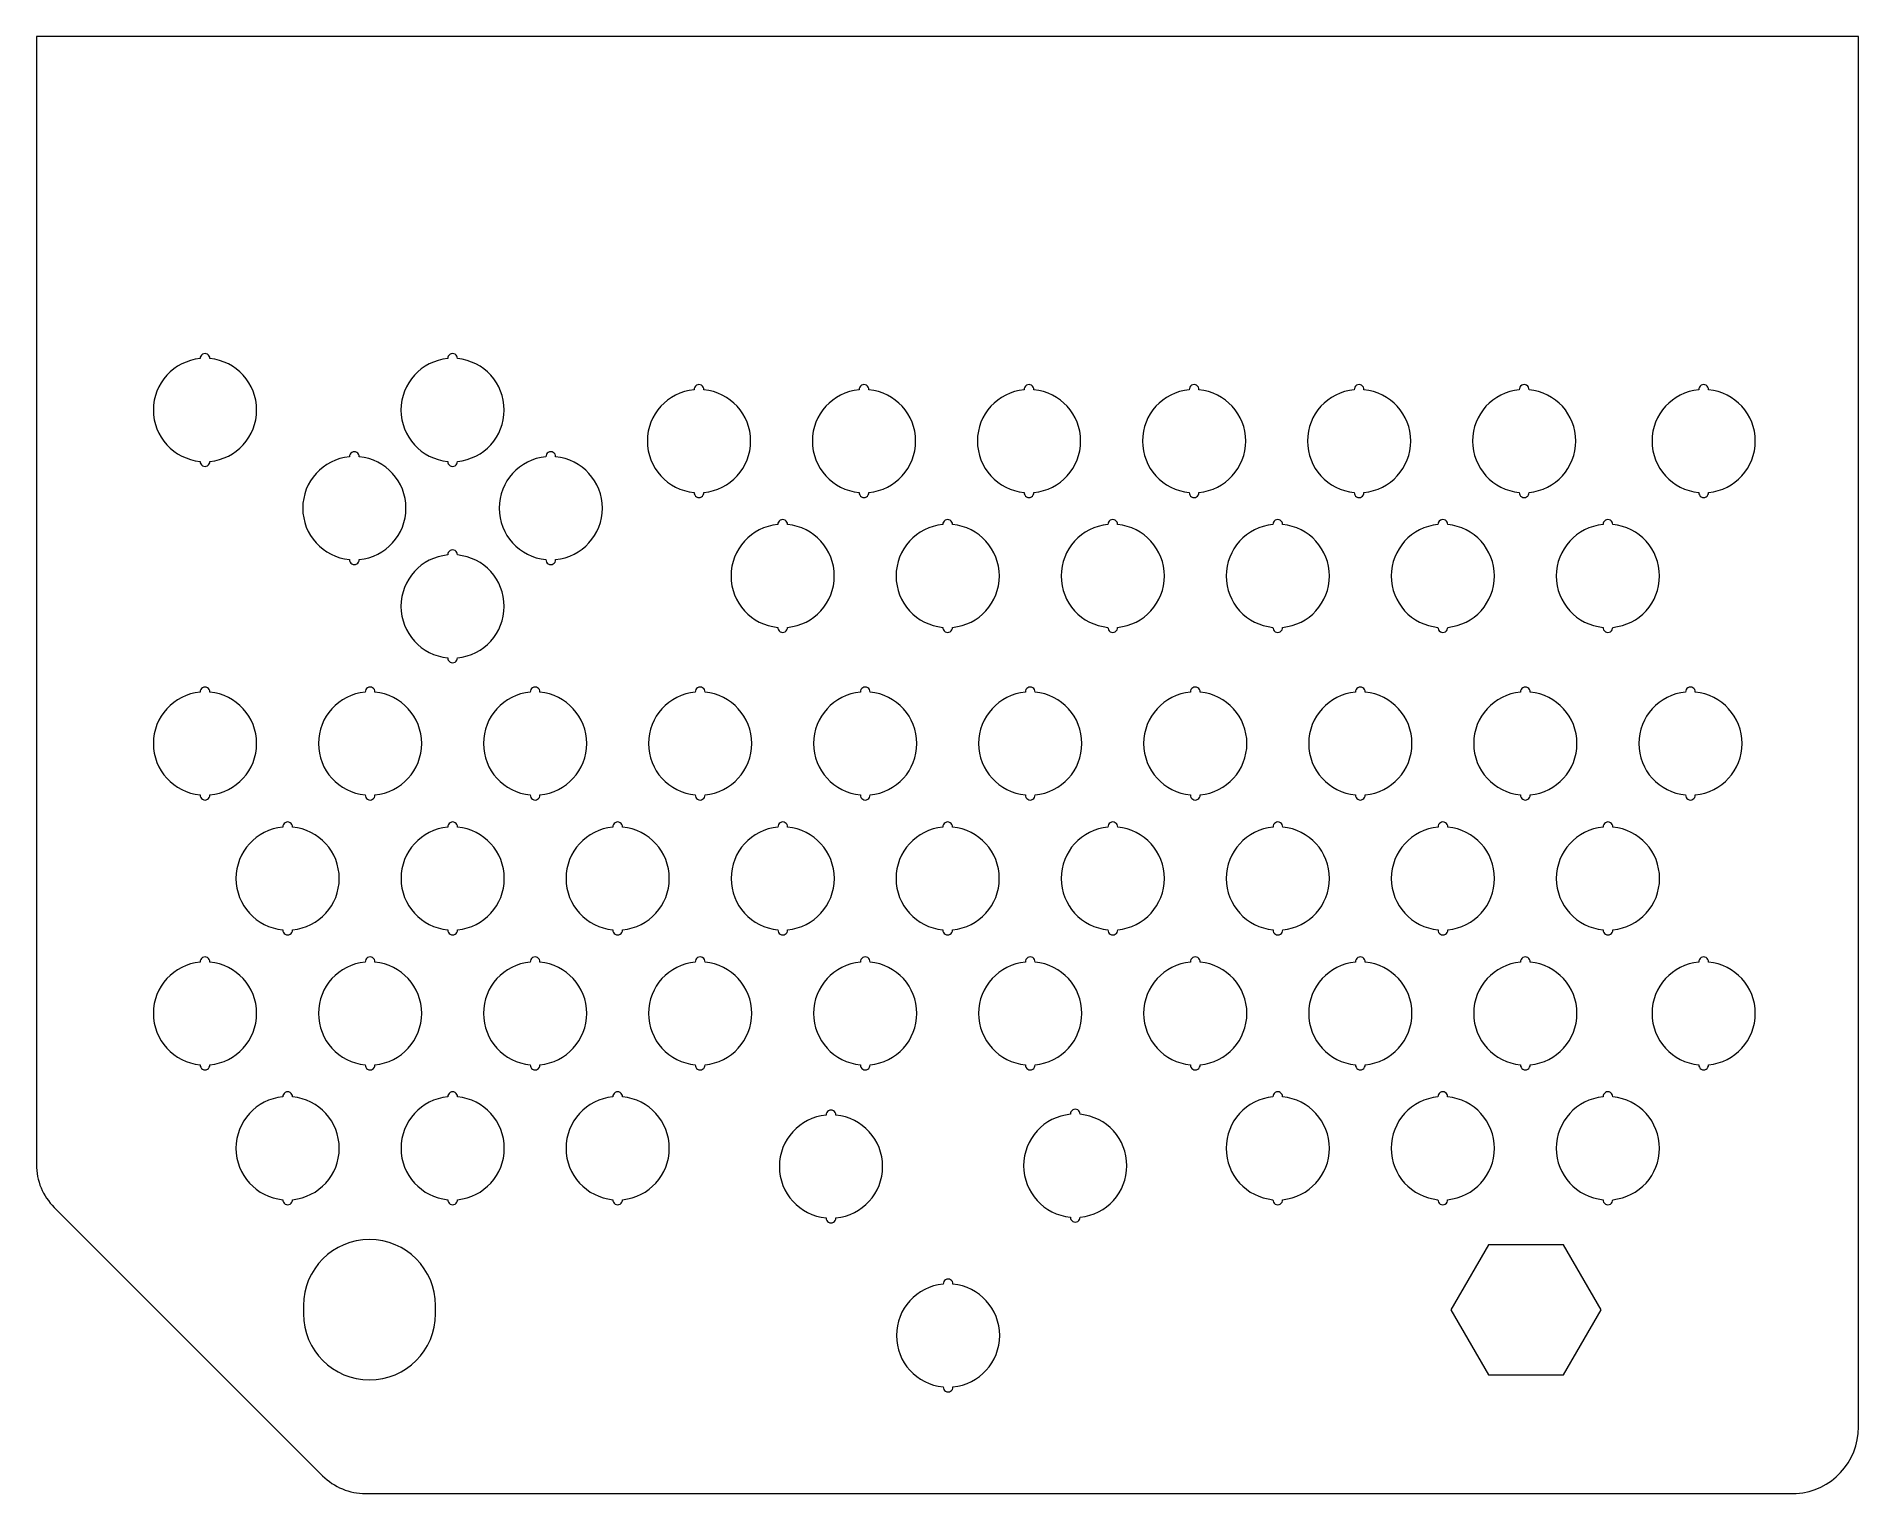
# Model space of a CAD drawing. Header units: inches. Extents: x -30 to 30, y -24 to 24.
import ezdxf

# ---------------------------------------------------------------- set-up
doc = ezdxf.new("R2010")
doc.units = ezdxf.units.IN
doc.header["$MEASUREMENT"] = 0

msp = doc.modelspace()

# ---------------------------------------------------------------- linework, layer by layer
at = {"color": 7, "linetype": 'Continuous', "lineweight": 15}
for p, q in [((-30, 24), (-30, -13.161)), ((30, 24), (-30, 24)), ((30, -21.805), (30, 24)), ((-29.414, -14.575), (-20.575, -23.414)), ((17.811, -15.802), (16.575, -17.944)), ((20.284, -15.802), (17.811, -15.802)), ((21.521, -17.944), (20.284, -15.802)), ((-21.208, -17.808), (-21.208, -18.08)), ((-16.856, -18.08), (-16.856, -17.808)), ((16.575, -17.944), (17.811, -20.085)), ((20.284, -20.085), (21.521, -17.944)), ((17.811, -20.085), (20.284, -20.085)), ((-19.161, -24), (27.949, -24))]:
    msp.add_line(p, q, dxfattribs=at)
for centre, radius, start, end in [((-24.449, 11.694), 1.7, 95.39454, 264.60546), ((-24.449, 13.394), 0.16, 357.30273, 182.69727), ((-24.449, 11.694), 1.7, 275.39454, 84.60546), ((-16.297, 11.694), 1.7, 95.39454, 264.60546), ((-16.297, 13.394), 0.16, 357.30273, 182.69727), ((-16.297, 11.694), 1.7, 275.39454, 84.60546), ((-8.184, 10.671), 1.7, 95.39454, 264.60546), ((-8.184, 12.371), 0.16, 357.30273, 182.69727), ((-8.184, 10.671), 1.7, 275.39454, 84.60546), ((-2.75, 10.671), 1.7, 95.39454, 264.60546), ((-2.75, 12.371), 0.16, 357.30273, 182.69727), ((-2.75, 10.671), 1.7, 275.39454, 84.60546), ((2.685, 10.671), 1.7, 95.39454, 264.60546), ((2.685, 12.371), 0.16, 357.30273, 182.69727), ((2.685, 10.671), 1.7, 275.39454, 84.60546), ((8.12, 10.671), 1.7, 95.39454, 264.60546), ((8.12, 12.371), 0.16, 357.30273, 182.69727), ((8.12, 10.671), 1.7, 275.39454, 84.60546), ((13.554, 10.671), 1.7, 95.39454, 264.60546), ((13.554, 12.371), 0.16, 357.30273, 182.69727), ((13.554, 10.671), 1.7, 275.39454, 84.60546), ((18.989, 10.671), 1.7, 95.39454, 264.60546), ((18.989, 12.371), 0.16, 357.30273, 182.69727), ((18.989, 10.671), 1.7, 275.39454, 84.60546), ((24.9, 10.671), 1.7, 95.39454, 264.60546), ((24.9, 12.371), 0.16, 357.30273, 182.69727), ((24.9, 10.671), 1.7, 275.39454, 84.60546), ((-19.531, 10.16), 0.16, 357.30273, 182.69727), ((-13.063, 10.16), 0.16, 357.30273, 182.69727), ((-24.449, 9.994), 0.16, 177.30273, 2.69727), ((-19.531, 8.46), 1.7, 95.39454, 264.60546), ((-19.531, 8.46), 1.7, 275.39454, 84.60546), ((-16.297, 9.994), 0.16, 177.30273, 2.69727), ((-13.063, 8.46), 1.7, 95.39454, 264.60546), ((-13.063, 8.46), 1.7, 275.39454, 84.60546), ((-8.184, 8.971), 0.16, 177.30273, 2.69727), ((-2.75, 8.971), 0.16, 177.30273, 2.69727), ((2.685, 8.971), 0.16, 177.30273, 2.69727), ((8.12, 8.971), 0.16, 177.30273, 2.69727), ((13.554, 8.971), 0.16, 177.30273, 2.69727), ((18.989, 8.971), 0.16, 177.30273, 2.69727), ((24.9, 8.971), 0.16, 177.30273, 2.69727), ((-5.428, 6.227), 1.7, 95.39454, 264.60546), ((-5.428, 7.927), 0.16, 357.30273, 182.69727), ((-5.428, 6.227), 1.7, 275.39454, 84.60546), ((0.007, 6.227), 1.7, 95.39454, 264.60546), ((0.007, 7.927), 0.16, 357.30273, 182.69727), ((0.007, 6.227), 1.7, 275.39454, 84.60546), ((5.442, 6.227), 1.7, 95.39454, 264.60546), ((5.442, 7.927), 0.16, 357.30273, 182.69727), ((5.442, 6.227), 1.7, 275.39454, 84.60546), ((10.876, 6.227), 1.7, 95.39454, 264.60546), ((10.876, 7.927), 0.16, 357.30273, 182.69727), ((10.876, 6.227), 1.7, 275.39454, 84.60546), ((16.311, 6.227), 1.7, 95.39454, 264.60546), ((16.311, 7.927), 0.16, 357.30273, 182.69727), ((16.311, 6.227), 1.7, 275.39454, 84.60546), ((21.746, 6.227), 1.7, 95.39454, 264.60546), ((21.746, 7.927), 0.16, 357.30273, 182.69727), ((21.746, 6.227), 1.7, 275.39454, 84.60546), ((-19.531, 6.76), 0.16, 177.30273, 2.69727), ((-16.297, 5.226), 1.7, 95.39454, 264.60546), ((-16.297, 6.926), 0.16, 357.30273, 182.69727), ((-16.297, 5.226), 1.7, 275.39454, 84.60546), ((-13.063, 6.76), 0.16, 177.30273, 2.69727), ((-5.428, 4.527), 0.16, 177.30273, 2.69727), ((0.007, 4.527), 0.16, 177.30273, 2.69727), ((5.442, 4.527), 0.16, 177.30273, 2.69727), ((10.876, 4.527), 0.16, 177.30273, 2.69727), ((16.311, 4.527), 0.16, 177.30273, 2.69727), ((21.746, 4.527), 0.16, 177.30273, 2.69727), ((-16.297, 3.526), 0.16, 177.30273, 2.69727), ((-24.449, 2.407), 0.16, 357.30273, 182.69727), ((-19.014, 2.407), 0.16, 357.30273, 182.69727), ((-13.58, 2.407), 0.16, 357.30273, 182.69727), ((-8.145, 2.407), 0.16, 357.30273, 182.69727), ((-2.71, 2.407), 0.16, 357.30273, 182.69727), ((2.724, 2.407), 0.16, 357.30273, 182.69727), ((8.159, 2.407), 0.16, 357.30273, 182.69727), ((13.594, 2.407), 0.16, 357.30273, 182.69727), ((19.028, 2.407), 0.16, 357.30273, 182.69727), ((24.465, 2.407), 0.16, 357.30273, 182.69727), ((-24.449, 0.707), 1.7, 95.39454, 264.60546), ((-24.449, 0.707), 1.7, 275.39454, 84.60546), ((-19.014, 0.707), 1.7, 95.39454, 264.60546), ((-19.014, 0.707), 1.7, 275.39454, 84.60546), ((-13.58, 0.707), 1.7, 95.39454, 264.60546), ((-13.58, 0.707), 1.7, 275.39454, 84.60546), ((-8.145, 0.707), 1.7, 95.39454, 264.60546), ((-8.145, 0.707), 1.7, 275.39454, 84.60546), ((-2.71, 0.707), 1.7, 95.39454, 264.60546), ((-2.71, 0.707), 1.7, 275.39454, 84.60546), ((2.724, 0.707), 1.7, 95.39454, 264.60546), ((2.724, 0.707), 1.7, 275.39454, 84.60546), ((8.159, 0.707), 1.7, 95.39454, 264.60546), ((8.159, 0.707), 1.7, 275.39454, 84.60546), ((13.594, 0.707), 1.7, 95.39454, 264.60546), ((13.594, 0.707), 1.7, 275.39454, 84.60546), ((19.028, 0.707), 1.7, 95.39454, 264.60546), ((19.028, 0.707), 1.7, 275.39454, 84.60546), ((24.465, 0.707), 1.7, 95.39454, 264.60546), ((24.465, 0.707), 1.7, 275.39454, 84.60546), ((-24.449, -0.993), 0.16, 177.30273, 2.69727), ((-19.014, -0.993), 0.16, 177.30273, 2.69727), ((-13.58, -0.993), 0.16, 177.30273, 2.69727), ((-8.145, -0.993), 0.16, 177.30273, 2.69727), ((-2.71, -0.993), 0.16, 177.30273, 2.69727), ((2.724, -0.993), 0.16, 177.30273, 2.69727), ((8.159, -0.993), 0.16, 177.30273, 2.69727), ((13.594, -0.993), 0.16, 177.30273, 2.69727), ((19.028, -0.993), 0.16, 177.30273, 2.69727), ((24.465, -0.993), 0.16, 177.30273, 2.69727), ((-21.729, -3.737), 1.7, 95.39454, 264.60546), ((-21.729, -2.037), 0.16, 357.30273, 182.69727), ((-21.729, -3.737), 1.7, 275.39454, 84.60546), ((-16.294, -3.737), 1.7, 95.39454, 264.60546), ((-16.294, -2.037), 0.16, 357.30273, 182.69727), ((-16.294, -3.737), 1.7, 275.39454, 84.60546), ((-10.86, -3.737), 1.7, 95.39454, 264.60546), ((-10.86, -2.037), 0.16, 357.30273, 182.69727), ((-10.86, -3.737), 1.7, 275.39454, 84.60546), ((-5.425, -3.737), 1.7, 95.39454, 264.60546), ((-5.425, -2.037), 0.16, 357.30273, 182.69727), ((-5.425, -3.737), 1.7, 275.39454, 84.60546), ((0.006, -3.737), 1.7, 95.39454, 264.60546), ((0.006, -2.037), 0.16, 357.30273, 182.69727), ((0.006, -3.737), 1.7, 275.39454, 84.60546), ((5.444, -3.737), 1.7, 95.39454, 264.60546), ((5.444, -2.037), 0.16, 357.30273, 182.69727), ((5.444, -3.737), 1.7, 275.39454, 84.60546), ((10.879, -3.737), 1.7, 95.39454, 264.60546), ((10.879, -2.037), 0.16, 357.30273, 182.69727), ((10.879, -3.737), 1.7, 275.39454, 84.60546), ((16.314, -3.737), 1.7, 95.39454, 264.60546), ((16.314, -2.037), 0.16, 357.30273, 182.69727), ((16.314, -3.737), 1.7, 275.39454, 84.60546), ((21.748, -3.737), 1.7, 95.39454, 264.60546), ((21.748, -2.037), 0.16, 357.30273, 182.69727), ((21.748, -3.737), 1.7, 275.39454, 84.60546), ((-21.729, -5.437), 0.16, 177.30273, 2.69727), ((-16.294, -5.437), 0.16, 177.30273, 2.69727), ((-10.86, -5.437), 0.16, 177.30273, 2.69727), ((-5.425, -5.437), 0.16, 177.30273, 2.69727), ((0.006, -5.437), 0.16, 177.30273, 2.69727), ((5.444, -5.437), 0.16, 177.30273, 2.69727), ((10.879, -5.437), 0.16, 177.30273, 2.69727), ((16.314, -5.437), 0.16, 177.30273, 2.69727), ((21.748, -5.437), 0.16, 177.30273, 2.69727), ((-24.449, -8.182), 1.7, 95.39454, 264.60546), ((-24.449, -6.482), 0.16, 357.30273, 182.69727), ((-24.449, -8.182), 1.7, 275.39454, 84.60546), ((-19.014, -8.182), 1.7, 95.39454, 264.60546), ((-19.014, -6.482), 0.16, 357.30273, 182.69727), ((-19.014, -8.182), 1.7, 275.39454, 84.60546), ((-13.58, -8.182), 1.7, 95.39454, 264.60546), ((-13.58, -6.482), 0.16, 357.30273, 182.69727), ((-13.58, -8.182), 1.7, 275.39454, 84.60546), ((-8.145, -8.182), 1.7, 95.39454, 264.60546), ((-8.145, -6.482), 0.16, 357.30273, 182.69727), ((-8.145, -8.182), 1.7, 275.39454, 84.60546), ((-2.71, -8.182), 1.7, 95.39454, 264.60546), ((-2.71, -6.482), 0.16, 357.30273, 182.69727), ((-2.71, -8.182), 1.7, 275.39454, 84.60546), ((2.724, -8.182), 1.7, 95.39454, 264.60546), ((2.724, -6.482), 0.16, 357.30273, 182.69727), ((2.724, -8.182), 1.7, 275.39454, 84.60546), ((8.159, -8.182), 1.7, 95.39454, 264.60546), ((8.159, -6.482), 0.16, 357.30273, 182.69727), ((8.159, -8.182), 1.7, 275.39454, 84.60546), ((13.594, -8.182), 1.7, 95.39454, 264.60546), ((13.594, -6.482), 0.16, 357.30273, 182.69727), ((13.594, -8.182), 1.7, 275.39454, 84.60546), ((19.028, -8.182), 1.7, 95.39454, 264.60546), ((19.028, -6.482), 0.16, 357.30273, 182.69727), ((19.028, -8.182), 1.7, 275.39454, 84.60546), ((24.9, -8.182), 1.7, 95.39454, 264.60546), ((24.9, -6.482), 0.16, 357.30273, 182.69727), ((24.9, -8.182), 1.7, 275.39454, 84.60546), ((-24.449, -9.882), 0.16, 177.30273, 2.69727), ((-19.014, -9.882), 0.16, 177.30273, 2.69727), ((-13.58, -9.882), 0.16, 177.30273, 2.69727), ((-8.145, -9.882), 0.16, 177.30273, 2.69727), ((-2.71, -9.882), 0.16, 177.30273, 2.69727), ((2.724, -9.882), 0.16, 177.30273, 2.69727), ((8.159, -9.882), 0.16, 177.30273, 2.69727), ((13.594, -9.882), 0.16, 177.30273, 2.69727), ((19.028, -9.882), 0.16, 177.30273, 2.69727), ((24.9, -9.882), 0.16, 177.30273, 2.69727), ((-21.729, -10.926), 0.16, 357.30273, 182.69727), ((-16.294, -10.926), 0.16, 357.30273, 182.69727), ((-10.86, -10.926), 0.16, 357.30273, 182.69727), ((10.875, -10.926), 0.16, 357.30273, 182.69727), ((16.31, -10.926), 0.16, 357.30273, 182.69727), ((21.745, -10.926), 0.16, 357.30273, 182.69727), ((-21.729, -12.626), 1.7, 95.39454, 264.60546), ((-21.729, -12.626), 1.7, 275.39454, 84.60546), ((-16.294, -12.626), 1.7, 95.39454, 264.60546), ((-16.294, -12.626), 1.7, 275.39454, 84.60546), ((-10.86, -12.626), 1.7, 95.39454, 264.60546), ((-10.86, -12.626), 1.7, 275.39454, 84.60546), ((-3.836, -11.527), 0.16, 357.30273, 182.69727), ((4.207, -11.499), 0.16, 357.30273, 182.69727), ((10.875, -12.626), 1.7, 95.39454, 264.60546), ((10.875, -12.626), 1.7, 275.39454, 84.60546), ((16.31, -12.626), 1.7, 95.39454, 264.60546), ((16.31, -12.626), 1.7, 275.39454, 84.60546), ((21.745, -12.626), 1.7, 95.39454, 264.60546), ((21.745, -12.626), 1.7, 275.39454, 84.60546), ((-3.836, -13.227), 1.7, 95.39454, 264.60546), ((-3.836, -13.227), 1.7, 275.39454, 84.60546), ((4.207, -13.199), 1.7, 95.39454, 264.60546), ((4.207, -13.199), 1.7, 275.39454, 84.60546), ((-28, -13.161), 2, 180, 225), ((-21.729, -14.326), 0.16, 177.30273, 2.69727), ((-16.294, -14.326), 0.16, 177.30273, 2.69727), ((-10.86, -14.326), 0.16, 177.30273, 2.69727), ((10.875, -14.326), 0.16, 177.30273, 2.69727), ((16.31, -14.326), 0.16, 177.30273, 2.69727), ((21.745, -14.326), 0.16, 177.30273, 2.69727), ((-3.836, -14.927), 0.16, 177.30273, 2.69727), ((4.207, -14.899), 0.16, 177.30273, 2.69727), ((-19.032, -17.808), 2.176, 0, 180), ((0.019, -18.794), 1.7, 95.39454, 264.60546), ((0.019, -17.094), 0.16, 357.30273, 182.69727), ((0.019, -18.794), 1.7, 275.39454, 84.60546), ((-19.032, -18.08), 2.176, 180, 0), ((0.019, -20.494), 0.16, 177.30273, 2.69727), ((27.8, -21.805), 2.2, 273.89781, 0), ((-19.161, -22), 2, 225, 270)]:
    msp.add_arc(centre, radius, start, end, dxfattribs=at)

doc.saveas('drawing.dxf')
